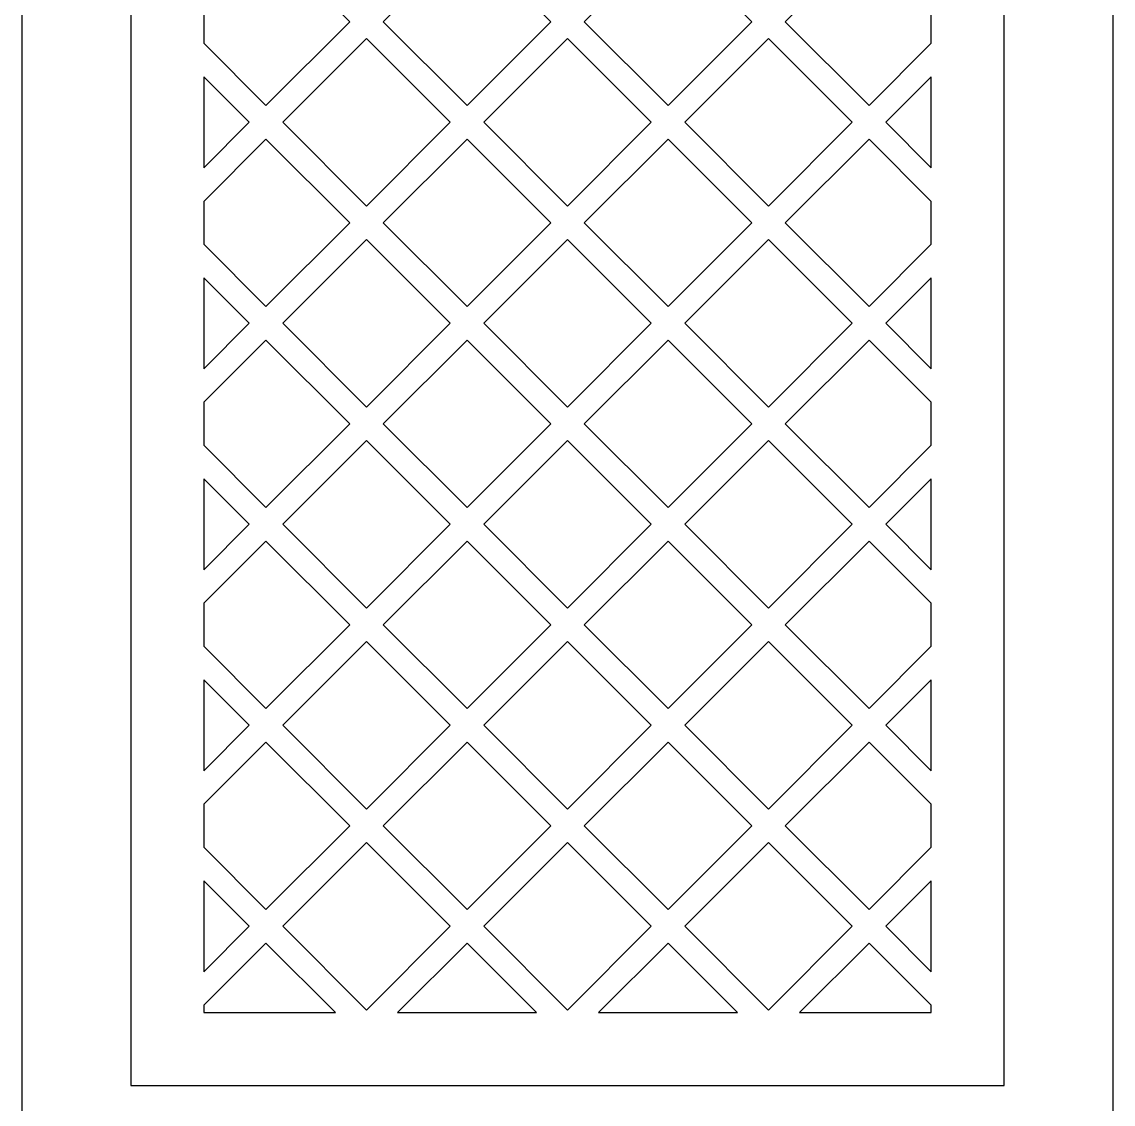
# Model space of a CAD drawing. Header units: centimetres. Extents: x 22.6 to 26.4, y -4.3 to 9.
# Drawn here: x 22.555 to 26.361, y -1.532 to 2.243 of the extents above; entities that cross this region are included whole.
import ezdxf

# ---------------------------------------------------------------- set-up
doc = ezdxf.new("R2010")
doc.units = ezdxf.units.CM
doc.header["$MEASUREMENT"] = 0
doc.layers.add('layer 1', color=7, linetype='Continuous')

msp = doc.modelspace()

# ---------------------------------------------------------------- linework, layer by layer
at = {"layer": 'layer 1', "color": 250, "lineweight": 30}
for points, knots in [([(22.55459, 9.00077), (22.55459, 9.00077), (26.36079, 9.00077), (26.36079, 9.00077), (26.36079, 9.00077), (26.36079, 9.00077), (26.36079, -4.32092), (26.36079, -4.32092), (26.36079, -4.32092), (26.36079, -4.32092), (22.55459, -4.32092), (22.55459, -4.32092), (22.55459, -4.32092), (22.55459, -4.32092), (22.55459, 9.00077), (22.55459, 9.00077)], [0, 0, 0, 0, 0.2, 0.2, 0.2, 0.2, 0.4, 0.4, 0.4, 0.4, 0.6, 0.6, 0.6, 0.6, 1, 1, 1, 1]), ([(22.93522, 6.65362), (22.93522, 6.65362), (25.98016, 6.65362), (25.98016, 6.65362), (25.98016, 6.65362), (25.98016, 6.65362), (25.98016, -1.46627), (25.98016, -1.46627), (25.98016, -1.46627), (25.98016, -1.46627), (22.93522, -1.46627), (22.93522, -1.46627), (22.93522, -1.46627), (22.93522, -1.46627), (22.93522, 6.65362), (22.93522, 6.65362)], [0, 0, 0, 0, 0.2, 0.2, 0.2, 0.2, 0.4, 0.4, 0.4, 0.4, 0.6, 0.6, 0.6, 0.6, 1, 1, 1, 1]), ([(22.93522, 6.65362), (22.93522, 6.65362), (25.98016, 6.65362), (25.98016, 6.65362), (25.98016, 6.65362), (25.98016, 6.65362), (25.98016, -1.46627), (25.98016, -1.46627), (25.98016, -1.46627), (25.98016, -1.46627), (22.93522, -1.46627), (22.93522, -1.46627), (22.93522, -1.46627), (22.93522, -1.46627), (22.93522, 6.65362), (22.93522, 6.65362)], [0, 0, 0, 0, 0.2, 0.2, 0.2, 0.2, 0.4, 0.4, 0.4, 0.4, 0.6, 0.6, 0.6, 0.6, 1, 1, 1, 1]), ([(23.18896, 2.16828), (23.18896, 2.16828), (23.18896, 2.31805), (23.18896, 2.31805), (23.18896, 2.31805), (23.18896, 2.31805), (23.40616, 2.53526), (23.40616, 2.53526), (23.40616, 2.53526), (23.40616, 2.53526), (23.69826, 2.24316), (23.69826, 2.24316), (23.69826, 2.24316), (23.69826, 2.24316), (23.40616, 1.95108), (23.40616, 1.95108), (23.40616, 1.95108), (23.40616, 1.95108), (23.18896, 2.16828), (23.18896, 2.16828)], [0, 0, 0, 0, 0.1666667, 0.1666667, 0.1666667, 0.1666667, 0.3333333, 0.3333333, 0.3333333, 0.3333333, 0.5, 0.5, 0.5, 0.5, 0.6666667, 0.6666667, 0.6666667, 0.6666667, 1, 1, 1, 1]), ([(24.10719, 2.53526), (24.10719, 2.53526), (24.39928, 2.24316), (24.39928, 2.24316), (24.39928, 2.24316), (24.39928, 2.24316), (24.10719, 1.95108), (24.10719, 1.95108), (24.10719, 1.95108), (24.10719, 1.95108), (23.81508, 2.24316), (23.81508, 2.24316), (23.81508, 2.24316), (23.81508, 2.24316), (24.10719, 2.53526), (24.10719, 2.53526)], [0, 0, 0, 0, 0.2, 0.2, 0.2, 0.2, 0.4, 0.4, 0.4, 0.4, 0.6, 0.6, 0.6, 0.6, 1, 1, 1, 1]), ([(25.1003, 2.24316), (25.1003, 2.24316), (24.8082, 1.95108), (24.8082, 1.95108), (24.8082, 1.95108), (24.8082, 1.95108), (24.5161, 2.24316), (24.5161, 2.24316), (24.5161, 2.24316), (24.5161, 2.24316), (24.8082, 2.53526), (24.8082, 2.53526), (24.8082, 2.53526), (24.8082, 2.53526), (25.1003, 2.24316), (25.1003, 2.24316)], [0, 0, 0, 0, 0.2, 0.2, 0.2, 0.2, 0.4, 0.4, 0.4, 0.4, 0.6, 0.6, 0.6, 0.6, 1, 1, 1, 1]), ([(25.72643, 2.31805), (25.72643, 2.31805), (25.72643, 2.16828), (25.72643, 2.16828), (25.72643, 2.16828), (25.72643, 2.16828), (25.50922, 1.95108), (25.50922, 1.95108), (25.50922, 1.95108), (25.50922, 1.95108), (25.21712, 2.24316), (25.21712, 2.24316), (25.21712, 2.24316), (25.21712, 2.24316), (25.50922, 2.53526), (25.50922, 2.53526), (25.50922, 2.53526), (25.50922, 2.53526), (25.72643, 2.31805), (25.72643, 2.31805)], [0, 0, 0, 0, 0.1666667, 0.1666667, 0.1666667, 0.1666667, 0.3333333, 0.3333333, 0.3333333, 0.3333333, 0.5, 0.5, 0.5, 0.5, 0.6666667, 0.6666667, 0.6666667, 0.6666667, 1, 1, 1, 1]), ([(23.75668, 2.18475), (23.75668, 2.18475), (24.04877, 1.89266), (24.04877, 1.89266), (24.04877, 1.89266), (24.04877, 1.89266), (23.75668, 1.60055), (23.75668, 1.60055), (23.75668, 1.60055), (23.75668, 1.60055), (23.46458, 1.89266), (23.46458, 1.89266), (23.46458, 1.89266), (23.46458, 1.89266), (23.75668, 2.18475), (23.75668, 2.18475)], [0, 0, 0, 0, 0.2, 0.2, 0.2, 0.2, 0.4, 0.4, 0.4, 0.4, 0.6, 0.6, 0.6, 0.6, 1, 1, 1, 1]), ([(24.45769, 2.18475), (24.45769, 2.18475), (24.74978, 1.89266), (24.74978, 1.89266), (24.74978, 1.89266), (24.74978, 1.89266), (24.45769, 1.60055), (24.45769, 1.60055), (24.45769, 1.60055), (24.45769, 1.60055), (24.1656, 1.89266), (24.1656, 1.89266), (24.1656, 1.89266), (24.1656, 1.89266), (24.45769, 2.18475), (24.45769, 2.18475)], [0, 0, 0, 0, 0.2, 0.2, 0.2, 0.2, 0.4, 0.4, 0.4, 0.4, 0.6, 0.6, 0.6, 0.6, 1, 1, 1, 1]), ([(25.4508, 1.89266), (25.4508, 1.89266), (25.15871, 1.60055), (25.15871, 1.60055), (25.15871, 1.60055), (25.15871, 1.60055), (24.86662, 1.89266), (24.86662, 1.89266), (24.86662, 1.89266), (24.86662, 1.89266), (25.15871, 2.18475), (25.15871, 2.18475), (25.15871, 2.18475), (25.15871, 2.18475), (25.4508, 1.89266), (25.4508, 1.89266)], [0, 0, 0, 0, 0.2, 0.2, 0.2, 0.2, 0.4, 0.4, 0.4, 0.4, 0.6, 0.6, 0.6, 0.6, 1, 1, 1, 1]), ([(23.18896, 1.73386), (23.18896, 1.73386), (23.18896, 2.05144), (23.18896, 2.05144), (23.18896, 2.05144), (23.18896, 2.05144), (23.34775, 1.89266), (23.34775, 1.89266), (23.34775, 1.89266), (23.34775, 1.89266), (23.18896, 1.73386), (23.18896, 1.73386)], [0, 0, 0, 0, 0.25, 0.25, 0.25, 0.25, 0.5, 0.5, 0.5, 0.5, 1, 1, 1, 1]), ([(25.72643, 2.05144), (25.72643, 2.05144), (25.72643, 1.73386), (25.72643, 1.73386), (25.72643, 1.73386), (25.72643, 1.73386), (25.56763, 1.89266), (25.56763, 1.89266), (25.56763, 1.89266), (25.56763, 1.89266), (25.72643, 2.05144), (25.72643, 2.05144)], [0, 0, 0, 0, 0.25, 0.25, 0.25, 0.25, 0.5, 0.5, 0.5, 0.5, 1, 1, 1, 1]), ([(23.18896, 1.46726), (23.18896, 1.46726), (23.18896, 1.61705), (23.18896, 1.61705), (23.18896, 1.61705), (23.18896, 1.61705), (23.40616, 1.83424), (23.40616, 1.83424), (23.40616, 1.83424), (23.40616, 1.83424), (23.69826, 1.54213), (23.69826, 1.54213), (23.69826, 1.54213), (23.69826, 1.54213), (23.40616, 1.25004), (23.40616, 1.25004), (23.40616, 1.25004), (23.40616, 1.25004), (23.18896, 1.46726), (23.18896, 1.46726)], [0, 0, 0, 0, 0.1666667, 0.1666667, 0.1666667, 0.1666667, 0.3333333, 0.3333333, 0.3333333, 0.3333333, 0.5, 0.5, 0.5, 0.5, 0.6666667, 0.6666667, 0.6666667, 0.6666667, 1, 1, 1, 1]), ([(24.10719, 1.83424), (24.10719, 1.83424), (24.39928, 1.54213), (24.39928, 1.54213), (24.39928, 1.54213), (24.39928, 1.54213), (24.10719, 1.25004), (24.10719, 1.25004), (24.10719, 1.25004), (24.10719, 1.25004), (23.81508, 1.54213), (23.81508, 1.54213), (23.81508, 1.54213), (23.81508, 1.54213), (24.10719, 1.83424), (24.10719, 1.83424)], [0, 0, 0, 0, 0.2, 0.2, 0.2, 0.2, 0.4, 0.4, 0.4, 0.4, 0.6, 0.6, 0.6, 0.6, 1, 1, 1, 1]), ([(25.1003, 1.54213), (25.1003, 1.54213), (24.8082, 1.25004), (24.8082, 1.25004), (24.8082, 1.25004), (24.8082, 1.25004), (24.5161, 1.54213), (24.5161, 1.54213), (24.5161, 1.54213), (24.5161, 1.54213), (24.8082, 1.83424), (24.8082, 1.83424), (24.8082, 1.83424), (24.8082, 1.83424), (25.1003, 1.54213), (25.1003, 1.54213)], [0, 0, 0, 0, 0.2, 0.2, 0.2, 0.2, 0.4, 0.4, 0.4, 0.4, 0.6, 0.6, 0.6, 0.6, 1, 1, 1, 1]), ([(25.72643, 1.61705), (25.72643, 1.61705), (25.72643, 1.46726), (25.72643, 1.46726), (25.72643, 1.46726), (25.72643, 1.46726), (25.50922, 1.25004), (25.50922, 1.25004), (25.50922, 1.25004), (25.50922, 1.25004), (25.21712, 1.54213), (25.21712, 1.54213), (25.21712, 1.54213), (25.21712, 1.54213), (25.50922, 1.83424), (25.50922, 1.83424), (25.50922, 1.83424), (25.50922, 1.83424), (25.72643, 1.61705), (25.72643, 1.61705)], [0, 0, 0, 0, 0.1666667, 0.1666667, 0.1666667, 0.1666667, 0.3333333, 0.3333333, 0.3333333, 0.3333333, 0.5, 0.5, 0.5, 0.5, 0.6666667, 0.6666667, 0.6666667, 0.6666667, 1, 1, 1, 1]), ([(23.75668, 1.48371), (23.75668, 1.48371), (24.04877, 1.19165), (24.04877, 1.19165), (24.04877, 1.19165), (24.04877, 1.19165), (23.75668, 0.89955), (23.75668, 0.89955), (23.75668, 0.89955), (23.75668, 0.89955), (23.46458, 1.19165), (23.46458, 1.19165), (23.46458, 1.19165), (23.46458, 1.19165), (23.75668, 1.48371), (23.75668, 1.48371)], [0, 0, 0, 0, 0.2, 0.2, 0.2, 0.2, 0.4, 0.4, 0.4, 0.4, 0.6, 0.6, 0.6, 0.6, 1, 1, 1, 1]), ([(24.45769, 1.48371), (24.45769, 1.48371), (24.74978, 1.19165), (24.74978, 1.19165), (24.74978, 1.19165), (24.74978, 1.19165), (24.45769, 0.89955), (24.45769, 0.89955), (24.45769, 0.89955), (24.45769, 0.89955), (24.1656, 1.19165), (24.1656, 1.19165), (24.1656, 1.19165), (24.1656, 1.19165), (24.45769, 1.48371), (24.45769, 1.48371)], [0, 0, 0, 0, 0.2, 0.2, 0.2, 0.2, 0.4, 0.4, 0.4, 0.4, 0.6, 0.6, 0.6, 0.6, 1, 1, 1, 1]), ([(25.4508, 1.19165), (25.4508, 1.19165), (25.15871, 0.89955), (25.15871, 0.89955), (25.15871, 0.89955), (25.15871, 0.89955), (24.86662, 1.19165), (24.86662, 1.19165), (24.86662, 1.19165), (24.86662, 1.19165), (25.15871, 1.48371), (25.15871, 1.48371), (25.15871, 1.48371), (25.15871, 1.48371), (25.4508, 1.19165), (25.4508, 1.19165)], [0, 0, 0, 0, 0.2, 0.2, 0.2, 0.2, 0.4, 0.4, 0.4, 0.4, 0.6, 0.6, 0.6, 0.6, 1, 1, 1, 1]), ([(23.18896, 1.03286), (23.18896, 1.03286), (23.18896, 1.35042), (23.18896, 1.35042), (23.18896, 1.35042), (23.18896, 1.35042), (23.34775, 1.19165), (23.34775, 1.19165), (23.34775, 1.19165), (23.34775, 1.19165), (23.18896, 1.03286), (23.18896, 1.03286)], [0, 0, 0, 0, 0.25, 0.25, 0.25, 0.25, 0.5, 0.5, 0.5, 0.5, 1, 1, 1, 1]), ([(25.72643, 1.35042), (25.72643, 1.35042), (25.72643, 1.03286), (25.72643, 1.03286), (25.72643, 1.03286), (25.72643, 1.03286), (25.56763, 1.19165), (25.56763, 1.19165), (25.56763, 1.19165), (25.56763, 1.19165), (25.72643, 1.35042), (25.72643, 1.35042)], [0, 0, 0, 0, 0.25, 0.25, 0.25, 0.25, 0.5, 0.5, 0.5, 0.5, 1, 1, 1, 1]), ([(23.18896, 0.76626), (23.18896, 0.76626), (23.18896, 0.91601), (23.18896, 0.91601), (23.18896, 0.91601), (23.18896, 0.91601), (23.40616, 1.13323), (23.40616, 1.13323), (23.40616, 1.13323), (23.40616, 1.13323), (23.69826, 0.84113), (23.69826, 0.84113), (23.69826, 0.84113), (23.69826, 0.84113), (23.40616, 0.54903), (23.40616, 0.54903), (23.40616, 0.54903), (23.40616, 0.54903), (23.18896, 0.76626), (23.18896, 0.76626)], [0, 0, 0, 0, 0.1666667, 0.1666667, 0.1666667, 0.1666667, 0.3333333, 0.3333333, 0.3333333, 0.3333333, 0.5, 0.5, 0.5, 0.5, 0.6666667, 0.6666667, 0.6666667, 0.6666667, 1, 1, 1, 1]), ([(24.10719, 1.13323), (24.10719, 1.13323), (24.39928, 0.84113), (24.39928, 0.84113), (24.39928, 0.84113), (24.39928, 0.84113), (24.10719, 0.54903), (24.10719, 0.54903), (24.10719, 0.54903), (24.10719, 0.54903), (23.81508, 0.84113), (23.81508, 0.84113), (23.81508, 0.84113), (23.81508, 0.84113), (24.10719, 1.13323), (24.10719, 1.13323)], [0, 0, 0, 0, 0.2, 0.2, 0.2, 0.2, 0.4, 0.4, 0.4, 0.4, 0.6, 0.6, 0.6, 0.6, 1, 1, 1, 1]), ([(25.1003, 0.84113), (25.1003, 0.84113), (24.8082, 0.54903), (24.8082, 0.54903), (24.8082, 0.54903), (24.8082, 0.54903), (24.5161, 0.84113), (24.5161, 0.84113), (24.5161, 0.84113), (24.5161, 0.84113), (24.8082, 1.13323), (24.8082, 1.13323), (24.8082, 1.13323), (24.8082, 1.13323), (25.1003, 0.84113), (25.1003, 0.84113)], [0, 0, 0, 0, 0.2, 0.2, 0.2, 0.2, 0.4, 0.4, 0.4, 0.4, 0.6, 0.6, 0.6, 0.6, 1, 1, 1, 1]), ([(25.72643, 0.91601), (25.72643, 0.91601), (25.72643, 0.76626), (25.72643, 0.76626), (25.72643, 0.76626), (25.72643, 0.76626), (25.50922, 0.54903), (25.50922, 0.54903), (25.50922, 0.54903), (25.50922, 0.54903), (25.21712, 0.84113), (25.21712, 0.84113), (25.21712, 0.84113), (25.21712, 0.84113), (25.50922, 1.13323), (25.50922, 1.13323), (25.50922, 1.13323), (25.50922, 1.13323), (25.72643, 0.91601), (25.72643, 0.91601)], [0, 0, 0, 0, 0.1666667, 0.1666667, 0.1666667, 0.1666667, 0.3333333, 0.3333333, 0.3333333, 0.3333333, 0.5, 0.5, 0.5, 0.5, 0.6666667, 0.6666667, 0.6666667, 0.6666667, 1, 1, 1, 1]), ([(23.75668, 0.78272), (23.75668, 0.78272), (24.04877, 0.49062), (24.04877, 0.49062), (24.04877, 0.49062), (24.04877, 0.49062), (23.75668, 0.19853), (23.75668, 0.19853), (23.75668, 0.19853), (23.75668, 0.19853), (23.46458, 0.49062), (23.46458, 0.49062), (23.46458, 0.49062), (23.46458, 0.49062), (23.75668, 0.78272), (23.75668, 0.78272)], [0, 0, 0, 0, 0.2, 0.2, 0.2, 0.2, 0.4, 0.4, 0.4, 0.4, 0.6, 0.6, 0.6, 0.6, 1, 1, 1, 1]), ([(24.45769, 0.78272), (24.45769, 0.78272), (24.74978, 0.49062), (24.74978, 0.49062), (24.74978, 0.49062), (24.74978, 0.49062), (24.45769, 0.19853), (24.45769, 0.19853), (24.45769, 0.19853), (24.45769, 0.19853), (24.1656, 0.49062), (24.1656, 0.49062), (24.1656, 0.49062), (24.1656, 0.49062), (24.45769, 0.78272), (24.45769, 0.78272)], [0, 0, 0, 0, 0.2, 0.2, 0.2, 0.2, 0.4, 0.4, 0.4, 0.4, 0.6, 0.6, 0.6, 0.6, 1, 1, 1, 1]), ([(25.4508, 0.49062), (25.4508, 0.49062), (25.15871, 0.19853), (25.15871, 0.19853), (25.15871, 0.19853), (25.15871, 0.19853), (24.86662, 0.49062), (24.86662, 0.49062), (24.86662, 0.49062), (24.86662, 0.49062), (25.15871, 0.78272), (25.15871, 0.78272), (25.15871, 0.78272), (25.15871, 0.78272), (25.4508, 0.49062), (25.4508, 0.49062)], [0, 0, 0, 0, 0.2, 0.2, 0.2, 0.2, 0.4, 0.4, 0.4, 0.4, 0.6, 0.6, 0.6, 0.6, 1, 1, 1, 1]), ([(23.18896, 0.33183), (23.18896, 0.33183), (23.18896, 0.64941), (23.18896, 0.64941), (23.18896, 0.64941), (23.18896, 0.64941), (23.34775, 0.49062), (23.34775, 0.49062), (23.34775, 0.49062), (23.34775, 0.49062), (23.18896, 0.33183), (23.18896, 0.33183)], [0, 0, 0, 0, 0.25, 0.25, 0.25, 0.25, 0.5, 0.5, 0.5, 0.5, 1, 1, 1, 1]), ([(25.72643, 0.64941), (25.72643, 0.64941), (25.72643, 0.33183), (25.72643, 0.33183), (25.72643, 0.33183), (25.72643, 0.33183), (25.56763, 0.49062), (25.56763, 0.49062), (25.56763, 0.49062), (25.56763, 0.49062), (25.72643, 0.64941), (25.72643, 0.64941)], [0, 0, 0, 0, 0.25, 0.25, 0.25, 0.25, 0.5, 0.5, 0.5, 0.5, 1, 1, 1, 1]), ([(23.18896, 0.06524), (23.18896, 0.06524), (23.18896, 0.21499), (23.18896, 0.21499), (23.18896, 0.21499), (23.18896, 0.21499), (23.40616, 0.43221), (23.40616, 0.43221), (23.40616, 0.43221), (23.40616, 0.43221), (23.69826, 0.14011), (23.69826, 0.14011), (23.69826, 0.14011), (23.69826, 0.14011), (23.40616, -0.15199), (23.40616, -0.15199), (23.40616, -0.15199), (23.40616, -0.15199), (23.18896, 0.06524), (23.18896, 0.06524)], [0, 0, 0, 0, 0.1666667, 0.1666667, 0.1666667, 0.1666667, 0.3333333, 0.3333333, 0.3333333, 0.3333333, 0.5, 0.5, 0.5, 0.5, 0.6666667, 0.6666667, 0.6666667, 0.6666667, 1, 1, 1, 1]), ([(24.10719, 0.43221), (24.10719, 0.43221), (24.39928, 0.14011), (24.39928, 0.14011), (24.39928, 0.14011), (24.39928, 0.14011), (24.10719, -0.15199), (24.10719, -0.15199), (24.10719, -0.15199), (24.10719, -0.15199), (23.81508, 0.14011), (23.81508, 0.14011), (23.81508, 0.14011), (23.81508, 0.14011), (24.10719, 0.43221), (24.10719, 0.43221)], [0, 0, 0, 0, 0.2, 0.2, 0.2, 0.2, 0.4, 0.4, 0.4, 0.4, 0.6, 0.6, 0.6, 0.6, 1, 1, 1, 1]), ([(25.1003, 0.14011), (25.1003, 0.14011), (24.8082, -0.15199), (24.8082, -0.15199), (24.8082, -0.15199), (24.8082, -0.15199), (24.5161, 0.14011), (24.5161, 0.14011), (24.5161, 0.14011), (24.5161, 0.14011), (24.8082, 0.43221), (24.8082, 0.43221), (24.8082, 0.43221), (24.8082, 0.43221), (25.1003, 0.14011), (25.1003, 0.14011)], [0, 0, 0, 0, 0.2, 0.2, 0.2, 0.2, 0.4, 0.4, 0.4, 0.4, 0.6, 0.6, 0.6, 0.6, 1, 1, 1, 1]), ([(25.72643, 0.21499), (25.72643, 0.21499), (25.72643, 0.06524), (25.72643, 0.06524), (25.72643, 0.06524), (25.72643, 0.06524), (25.50922, -0.15199), (25.50922, -0.15199), (25.50922, -0.15199), (25.50922, -0.15199), (25.21712, 0.14011), (25.21712, 0.14011), (25.21712, 0.14011), (25.21712, 0.14011), (25.50922, 0.43221), (25.50922, 0.43221), (25.50922, 0.43221), (25.50922, 0.43221), (25.72643, 0.21499), (25.72643, 0.21499)], [0, 0, 0, 0, 0.1666667, 0.1666667, 0.1666667, 0.1666667, 0.3333333, 0.3333333, 0.3333333, 0.3333333, 0.5, 0.5, 0.5, 0.5, 0.6666667, 0.6666667, 0.6666667, 0.6666667, 1, 1, 1, 1]), ([(23.75668, 0.08167), (23.75668, 0.08167), (24.04877, -0.2104), (24.04877, -0.2104), (24.04877, -0.2104), (24.04877, -0.2104), (23.75668, -0.50248), (23.75668, -0.50248), (23.75668, -0.50248), (23.75668, -0.50248), (23.46458, -0.2104), (23.46458, -0.2104), (23.46458, -0.2104), (23.46458, -0.2104), (23.75668, 0.08167), (23.75668, 0.08167)], [0, 0, 0, 0, 0.2, 0.2, 0.2, 0.2, 0.4, 0.4, 0.4, 0.4, 0.6, 0.6, 0.6, 0.6, 1, 1, 1, 1]), ([(24.45769, 0.08167), (24.45769, 0.08167), (24.74978, -0.2104), (24.74978, -0.2104), (24.74978, -0.2104), (24.74978, -0.2104), (24.45769, -0.50248), (24.45769, -0.50248), (24.45769, -0.50248), (24.45769, -0.50248), (24.1656, -0.2104), (24.1656, -0.2104), (24.1656, -0.2104), (24.1656, -0.2104), (24.45769, 0.08167), (24.45769, 0.08167)], [0, 0, 0, 0, 0.2, 0.2, 0.2, 0.2, 0.4, 0.4, 0.4, 0.4, 0.6, 0.6, 0.6, 0.6, 1, 1, 1, 1]), ([(25.4508, -0.2104), (25.4508, -0.2104), (25.15871, -0.50248), (25.15871, -0.50248), (25.15871, -0.50248), (25.15871, -0.50248), (24.86662, -0.2104), (24.86662, -0.2104), (24.86662, -0.2104), (24.86662, -0.2104), (25.15871, 0.08167), (25.15871, 0.08167), (25.15871, 0.08167), (25.15871, 0.08167), (25.4508, -0.2104), (25.4508, -0.2104)], [0, 0, 0, 0, 0.2, 0.2, 0.2, 0.2, 0.4, 0.4, 0.4, 0.4, 0.6, 0.6, 0.6, 0.6, 1, 1, 1, 1]), ([(23.18896, -0.36918), (23.18896, -0.36918), (23.18896, -0.05161), (23.18896, -0.05161), (23.18896, -0.05161), (23.18896, -0.05161), (23.34775, -0.2104), (23.34775, -0.2104), (23.34775, -0.2104), (23.34775, -0.2104), (23.18896, -0.36918), (23.18896, -0.36918)], [0, 0, 0, 0, 0.25, 0.25, 0.25, 0.25, 0.5, 0.5, 0.5, 0.5, 1, 1, 1, 1]), ([(25.72643, -0.05161), (25.72643, -0.05161), (25.72643, -0.36918), (25.72643, -0.36918), (25.72643, -0.36918), (25.72643, -0.36918), (25.56763, -0.2104), (25.56763, -0.2104), (25.56763, -0.2104), (25.56763, -0.2104), (25.72643, -0.05161), (25.72643, -0.05161)], [0, 0, 0, 0, 0.25, 0.25, 0.25, 0.25, 0.5, 0.5, 0.5, 0.5, 1, 1, 1, 1]), ([(23.18896, -0.63578), (23.18896, -0.63578), (23.18896, -0.48601), (23.18896, -0.48601), (23.18896, -0.48601), (23.18896, -0.48601), (23.40616, -0.2688), (23.40616, -0.2688), (23.40616, -0.2688), (23.40616, -0.2688), (23.69826, -0.56091), (23.69826, -0.56091), (23.69826, -0.56091), (23.69826, -0.56091), (23.40616, -0.85299), (23.40616, -0.85299), (23.40616, -0.85299), (23.40616, -0.85299), (23.18896, -0.63578), (23.18896, -0.63578)], [0, 0, 0, 0, 0.1666667, 0.1666667, 0.1666667, 0.1666667, 0.3333333, 0.3333333, 0.3333333, 0.3333333, 0.5, 0.5, 0.5, 0.5, 0.6666667, 0.6666667, 0.6666667, 0.6666667, 1, 1, 1, 1]), ([(24.10719, -0.2688), (24.10719, -0.2688), (24.39928, -0.56091), (24.39928, -0.56091), (24.39928, -0.56091), (24.39928, -0.56091), (24.10719, -0.85299), (24.10719, -0.85299), (24.10719, -0.85299), (24.10719, -0.85299), (23.81508, -0.56091), (23.81508, -0.56091), (23.81508, -0.56091), (23.81508, -0.56091), (24.10719, -0.2688), (24.10719, -0.2688)], [0, 0, 0, 0, 0.2, 0.2, 0.2, 0.2, 0.4, 0.4, 0.4, 0.4, 0.6, 0.6, 0.6, 0.6, 1, 1, 1, 1]), ([(25.1003, -0.56091), (25.1003, -0.56091), (24.8082, -0.85299), (24.8082, -0.85299), (24.8082, -0.85299), (24.8082, -0.85299), (24.5161, -0.56091), (24.5161, -0.56091), (24.5161, -0.56091), (24.5161, -0.56091), (24.8082, -0.2688), (24.8082, -0.2688), (24.8082, -0.2688), (24.8082, -0.2688), (25.1003, -0.56091), (25.1003, -0.56091)], [0, 0, 0, 0, 0.2, 0.2, 0.2, 0.2, 0.4, 0.4, 0.4, 0.4, 0.6, 0.6, 0.6, 0.6, 1, 1, 1, 1]), ([(25.72643, -0.48601), (25.72643, -0.48601), (25.72643, -0.63578), (25.72643, -0.63578), (25.72643, -0.63578), (25.72643, -0.63578), (25.50922, -0.85299), (25.50922, -0.85299), (25.50922, -0.85299), (25.50922, -0.85299), (25.21712, -0.56091), (25.21712, -0.56091), (25.21712, -0.56091), (25.21712, -0.56091), (25.50922, -0.2688), (25.50922, -0.2688), (25.50922, -0.2688), (25.50922, -0.2688), (25.72643, -0.48601), (25.72643, -0.48601)], [0, 0, 0, 0, 0.1666667, 0.1666667, 0.1666667, 0.1666667, 0.3333333, 0.3333333, 0.3333333, 0.3333333, 0.5, 0.5, 0.5, 0.5, 0.6666667, 0.6666667, 0.6666667, 0.6666667, 1, 1, 1, 1]), ([(23.75668, -0.61933), (23.75668, -0.61933), (24.04877, -0.91141), (24.04877, -0.91141), (24.04877, -0.91141), (24.04877, -0.91141), (23.75668, -1.2035), (23.75668, -1.2035), (23.75668, -1.2035), (23.75668, -1.2035), (23.46458, -0.91141), (23.46458, -0.91141), (23.46458, -0.91141), (23.46458, -0.91141), (23.75668, -0.61933), (23.75668, -0.61933)], [0, 0, 0, 0, 0.2, 0.2, 0.2, 0.2, 0.4, 0.4, 0.4, 0.4, 0.6, 0.6, 0.6, 0.6, 1, 1, 1, 1]), ([(24.45769, -0.61933), (24.45769, -0.61933), (24.74978, -0.91141), (24.74978, -0.91141), (24.74978, -0.91141), (24.74978, -0.91141), (24.45769, -1.2035), (24.45769, -1.2035), (24.45769, -1.2035), (24.45769, -1.2035), (24.1656, -0.91141), (24.1656, -0.91141), (24.1656, -0.91141), (24.1656, -0.91141), (24.45769, -0.61933), (24.45769, -0.61933)], [0, 0, 0, 0, 0.2, 0.2, 0.2, 0.2, 0.4, 0.4, 0.4, 0.4, 0.6, 0.6, 0.6, 0.6, 1, 1, 1, 1]), ([(25.4508, -0.91141), (25.4508, -0.91141), (25.15871, -1.2035), (25.15871, -1.2035), (25.15871, -1.2035), (25.15871, -1.2035), (24.86662, -0.91141), (24.86662, -0.91141), (24.86662, -0.91141), (24.86662, -0.91141), (25.15871, -0.61933), (25.15871, -0.61933), (25.15871, -0.61933), (25.15871, -0.61933), (25.4508, -0.91141), (25.4508, -0.91141)], [0, 0, 0, 0, 0.2, 0.2, 0.2, 0.2, 0.4, 0.4, 0.4, 0.4, 0.6, 0.6, 0.6, 0.6, 1, 1, 1, 1]), ([(23.18896, -1.0702), (23.18896, -1.0702), (23.18896, -0.75262), (23.18896, -0.75262), (23.18896, -0.75262), (23.18896, -0.75262), (23.34775, -0.91141), (23.34775, -0.91141), (23.34775, -0.91141), (23.34775, -0.91141), (23.18896, -1.0702), (23.18896, -1.0702)], [0, 0, 0, 0, 0.25, 0.25, 0.25, 0.25, 0.5, 0.5, 0.5, 0.5, 1, 1, 1, 1]), ([(25.72643, -0.75262), (25.72643, -0.75262), (25.72643, -1.0702), (25.72643, -1.0702), (25.72643, -1.0702), (25.72643, -1.0702), (25.56763, -0.91141), (25.56763, -0.91141), (25.56763, -0.91141), (25.56763, -0.91141), (25.72643, -0.75262), (25.72643, -0.75262)], [0, 0, 0, 0, 0.25, 0.25, 0.25, 0.25, 0.5, 0.5, 0.5, 0.5, 1, 1, 1, 1]), ([(23.64887, -1.21251), (23.64887, -1.21251), (23.18896, -1.21251), (23.18896, -1.21251), (23.18896, -1.21251), (23.18896, -1.21251), (23.18896, -1.18704), (23.18896, -1.18704), (23.18896, -1.18704), (23.18896, -1.18704), (23.40616, -0.96983), (23.40616, -0.96983), (23.40616, -0.96983), (23.40616, -0.96983), (23.64887, -1.21251), (23.64887, -1.21251)], [0, 0, 0, 0, 0.2, 0.2, 0.2, 0.2, 0.4, 0.4, 0.4, 0.4, 0.6, 0.6, 0.6, 0.6, 1, 1, 1, 1]), ([(24.34988, -1.21251), (24.34988, -1.21251), (23.86449, -1.21251), (23.86449, -1.21251), (23.86449, -1.21251), (23.86449, -1.21251), (24.10719, -0.96983), (24.10719, -0.96983), (24.10719, -0.96983), (24.10719, -0.96983), (24.34988, -1.21251), (24.34988, -1.21251)], [0, 0, 0, 0, 0.25, 0.25, 0.25, 0.25, 0.5, 0.5, 0.5, 0.5, 1, 1, 1, 1]), ([(25.05089, -1.21251), (25.05089, -1.21251), (24.5655, -1.21251), (24.5655, -1.21251), (24.5655, -1.21251), (24.5655, -1.21251), (24.8082, -0.96983), (24.8082, -0.96983), (24.8082, -0.96983), (24.8082, -0.96983), (25.05089, -1.21251), (25.05089, -1.21251)], [0, 0, 0, 0, 0.25, 0.25, 0.25, 0.25, 0.5, 0.5, 0.5, 0.5, 1, 1, 1, 1]), ([(25.72643, -1.18704), (25.72643, -1.18704), (25.72643, -1.21251), (25.72643, -1.21251), (25.72643, -1.21251), (25.72643, -1.21251), (25.26652, -1.21251), (25.26652, -1.21251), (25.26652, -1.21251), (25.26652, -1.21251), (25.50922, -0.96983), (25.50922, -0.96983), (25.50922, -0.96983), (25.50922, -0.96983), (25.72643, -1.18704), (25.72643, -1.18704)], [0, 0, 0, 0, 0.2, 0.2, 0.2, 0.2, 0.4, 0.4, 0.4, 0.4, 0.6, 0.6, 0.6, 0.6, 1, 1, 1, 1])]:
    msp.add_open_spline(points, degree=3, knots=knots, dxfattribs=at)

doc.saveas('drawing.dxf')
